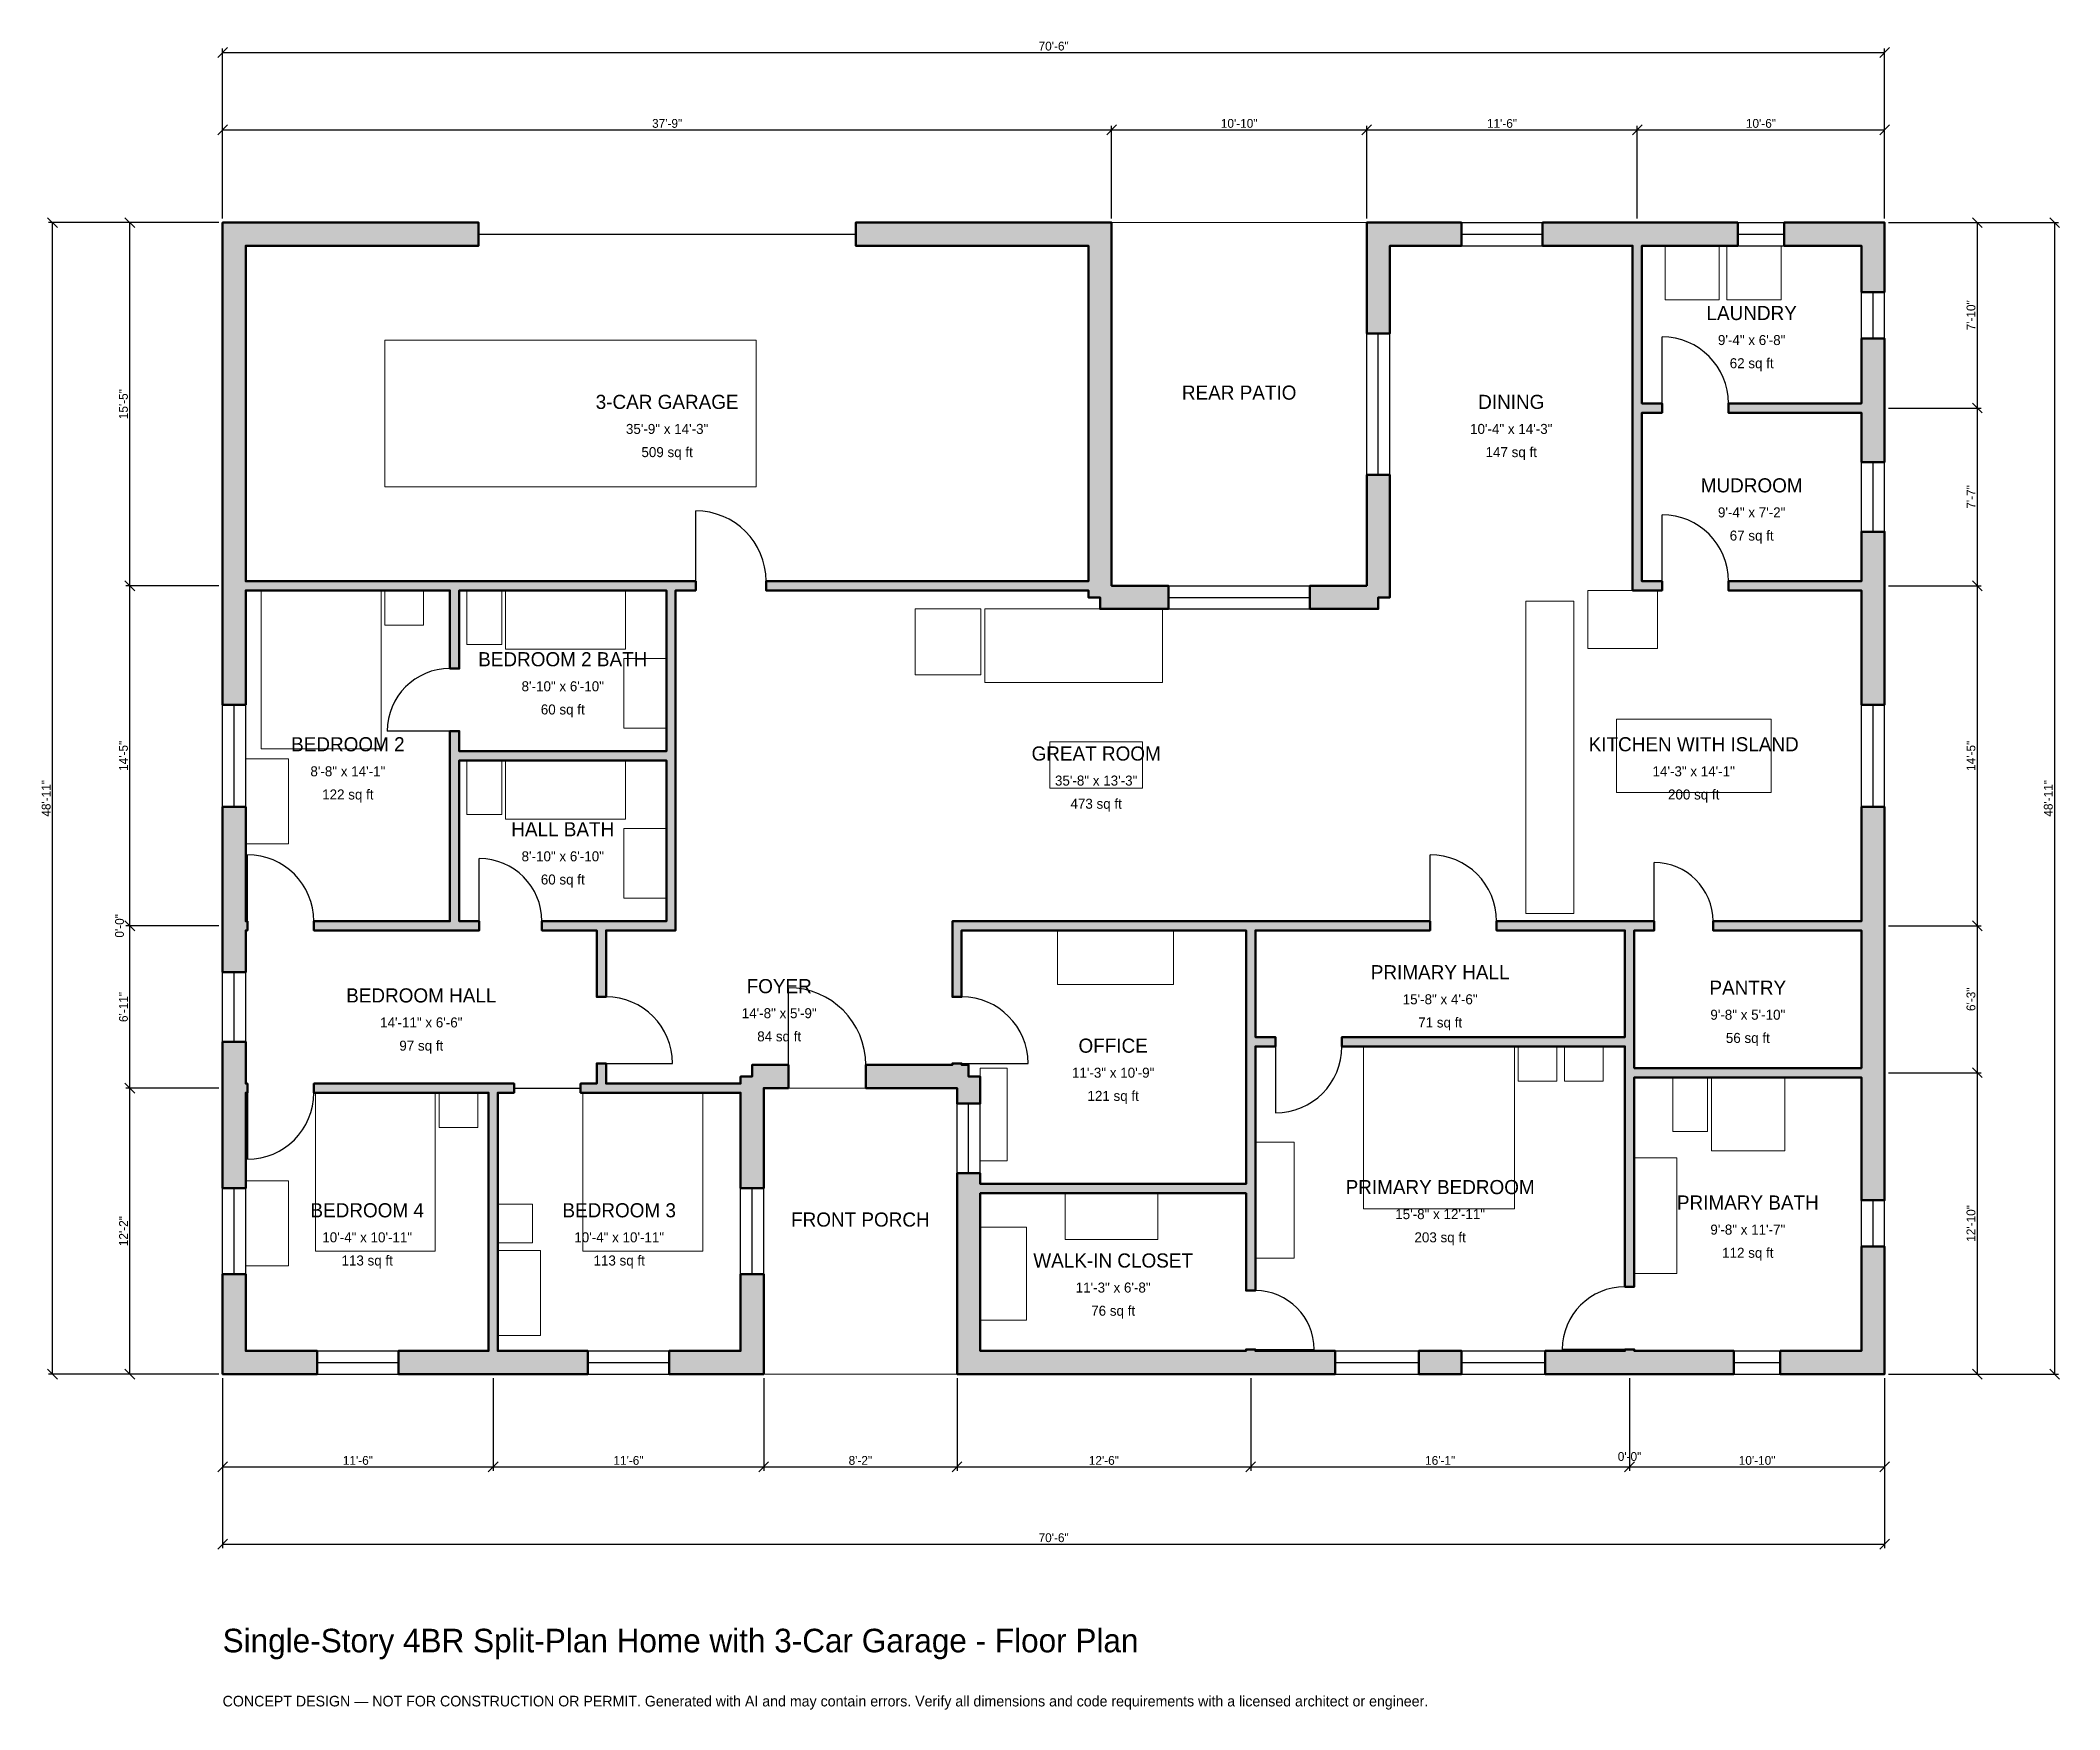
# Model space of a CAD drawing. Header units: inches. Extents: x -93 to 936, y -171 to 679.
import ezdxf
from ezdxf.enums import TextEntityAlignment as Align

# ---------------------------------------------------------------- set-up
doc = ezdxf.new("R2010")
doc.units = ezdxf.units.IN
doc.header["$MEASUREMENT"] = 0
doc.linetypes.add('DASHED', pattern=[0.6, 0.5, -0.1])
for name, color, linetype, lineweight in [('A-ANNO-DIMS', 1, 'Continuous', 13), ('A-ANNO-TEXT', 7, 'Continuous', 18), ('A-AREA-IDEN', 7, 'Continuous', 18), ('A-DOOR', 2, 'Continuous', 25), ('A-FLOR-FIXT', 9, 'Continuous', 13), ('A-FURN', 9, 'Continuous', 13), ('A-GLAZ', 4, 'Continuous', 25), ('A-SITE-PAVE', 8, 'Continuous', 13), ('A-WALL', 7, 'Continuous', 50), ('A-WALL-PATT', 8, 'Continuous', 13)]:
    doc.layers.add(name, color=color, linetype=linetype, lineweight=lineweight)
doc.dimstyles.new('PLAN', dxfattribs={"dimtxt": 4.5, "dimasz": 3, "dimexe": 2, "dimexo": 2, "dimgap": 1, "dimtad": 1, "dimdec": 0, "dimlunit": 4, "dimtsz": 2.5, "dimcen": 2.5, "dimclrd": 1, "dimclre": 1, "dimazin": 3, "dimtfac": 1, "dimtmove": 0, "dimatfit": 3})

msp = doc.modelspace()

# ---------------------------------------------------------------- hatches: boundary and pattern name
at = {"layer": 'A-WALL-PATT'}
h = msp.add_hatch(dxfattribs=at)
h.set_pattern_fill('ANSI31', color=8, scale=0.8)
h.paths.add_polyline_path([(131.8898, 0), (89.5669, 0), (89.5669, 11.811), (131.8898, 11.811), (135.4331, 11.811), (135.4331, 143.3071), (46.4567, 143.3071), (46.4567, 148.0315), (135.4331, 148.0315), (140.1575, 148.0315), (148.4252, 148.0315), (148.4252, 143.3071), (140.1575, 143.3071), (140.1575, 11.811), (143.7008, 11.811), (186.0236, 11.811), (186.0236, 0), (143.7008, 0), (140.1575, 0), (140.1575, 0), (135.4331, 0), (135.4331, 0), (131.8898, 0)])
h.paths.add_polyline_path([(11.811, 0), (11.811, 0), (0, 0), (0, 0), (0, 0), (0, 11.811), (0, 11.811), (0, 50.9843), (11.811, 50.9843), (11.811, 11.811), (48.2283, 11.811), (48.2283, 0), (11.811, 0)])
h.paths.add_polyline_path([(0, 139.7638), (0, 143.3071), (0, 143.3071), (0, 148.0315), (0, 148.0315), (0, 151.5748), (0, 169.2913), (11.811, 169.2913), (11.811, 151.5748), (11.811, 148.0315), (12.5984, 148.0315), (12.5984, 143.3071), (11.811, 143.3071), (11.811, 139.7638), (11.811, 94.685), (0, 94.685), (0, 139.7638)])
h.paths.add_polyline_path([(0, 222.4409), (0, 225.9843), (0, 225.9843), (0, 230.7087), (0, 230.7087), (0, 234.252), (0, 288.9764), (11.811, 288.9764), (11.811, 234.252), (11.811, 230.7087), (12.5984, 230.7087), (12.5984, 225.9843), (11.811, 225.9843), (11.811, 222.4409), (11.811, 204.7244), (0, 204.7244), (0, 222.4409)])
h.paths.add_polyline_path([(0, 395.6693), (0, 399.2126), (0, 399.2126), (0, 403.937), (0, 403.937), (0, 407.4803), (0, 574.8031), (0, 574.8031), (0, 586.6142), (0, 586.6142), (0, 586.6142), (11.811, 586.6142), (11.811, 586.6142), (130.315, 586.6142), (130.315, 574.8031), (11.811, 574.8031), (11.811, 407.4803), (11.811, 403.937), (115.748, 403.937), (120.4724, 403.937), (225.9843, 403.937), (230.7087, 403.937), (240.9449, 403.937), (240.9449, 399.2126), (230.7087, 399.2126), (230.7087, 317.3228), (230.7087, 312.5984), (230.7087, 230.7087), (230.7087, 225.9843), (230.7087, 225.9843), (225.9843, 225.9843), (225.9843, 225.9843), (195.2756, 225.9843), (195.2756, 192.126), (190.5512, 192.126), (190.5512, 225.9843), (162.5984, 225.9843), (162.5984, 230.7087), (190.5512, 230.7087), (195.2756, 230.7087), (225.9843, 230.7087), (225.9843, 312.5984), (120.4724, 312.5984), (120.4724, 230.7087), (130.7087, 230.7087), (130.7087, 225.9843), (120.4724, 225.9843), (120.4724, 225.9843), (115.748, 225.9843), (115.748, 225.9843), (46.4567, 225.9843), (46.4567, 230.7087), (115.748, 230.7087), (115.748, 312.5984), (115.748, 317.3228), (115.748, 327.5591), (120.4724, 327.5591), (120.4724, 317.3228), (225.9843, 317.3228), (225.9843, 399.2126), (120.4724, 399.2126), (120.4724, 359.4488), (115.748, 359.4488), (115.748, 399.2126), (11.811, 399.2126), (11.811, 395.6693), (11.811, 340.9449), (0, 340.9449), (0, 395.6693)])
h.paths.add_polyline_path([(440.9449, 586.6142), (440.9449, 586.6142), (452.7559, 586.6142), (452.7559, 586.6142), (452.7559, 586.6142), (452.7559, 574.8031), (452.7559, 574.8031), (452.7559, 403.937), (452.7559, 403.937), (452.7559, 401.5748), (455.1181, 401.5748), (455.1181, 401.5748), (481.6929, 401.5748), (481.6929, 389.7638), (446.8504, 389.7638), (446.8504, 395.6693), (440.9449, 395.6693), (440.9449, 399.2126), (276.7717, 399.2126), (276.7717, 403.937), (440.9449, 403.937), (440.9449, 574.8031), (322.4409, 574.8031), (322.4409, 586.6142), (440.9449, 586.6142)])
h.paths.add_polyline_path([(582.6772, 401.5748), (582.6772, 458.0709), (594.4882, 458.0709), (594.4882, 395.6693), (588.5827, 395.6693), (588.5827, 389.7638), (553.7402, 389.7638), (553.7402, 401.5748), (582.6772, 401.5748)])
h.paths.add_polyline_path([(582.6772, 574.8031), (582.6771, 574.8031), (582.6771, 586.6142), (582.6772, 586.6142), (582.6772, 586.6142), (594.4882, 586.6142), (594.4882, 586.6142), (630.9055, 586.6142), (630.9055, 574.8031), (594.4882, 574.8031), (594.4882, 530.1181), (582.6772, 530.1181), (582.6772, 574.8031)])
h.paths.add_polyline_path([(714.5669, 586.6142), (714.5669, 586.6142), (718.1102, 586.6142), (718.1102, 586.6142), (722.8346, 586.6142), (722.8346, 586.6142), (771.6535, 586.6142), (771.6535, 574.8031), (726.378, 574.8031), (726.378, 574.8031), (722.8346, 574.8031), (722.8346, 494.4882), (733.0709, 494.4882), (733.0709, 489.7638), (722.8346, 489.7638), (722.8346, 403.937), (733.0709, 403.937), (733.0709, 399.2126), (722.8346, 399.2126), (718.1102, 399.2126), (718.1102, 403.937), (718.1102, 489.7638), (718.1102, 494.4882), (718.1102, 574.8031), (672.2441, 574.8031), (672.2441, 586.6142), (714.5669, 586.6142)])
h.paths.add_polyline_path([(834.6457, 586.6142), (834.6457, 586.6142), (846.4567, 586.6142), (846.4567, 586.6142), (846.4567, 586.6142), (846.4567, 574.8031), (846.4567, 574.8031), (846.4567, 551.1811), (834.6457, 551.1811), (834.6457, 574.8031), (795.2756, 574.8031), (795.2756, 586.6142), (834.6457, 586.6142)])
h.paths.add_polyline_path([(846.4567, 498.0315), (846.4567, 494.4882), (846.4567, 494.4882), (846.4567, 489.7638), (846.4567, 489.7638), (846.4567, 486.2205), (846.4567, 464.5669), (834.6457, 464.5669), (834.6457, 486.2205), (834.6457, 489.7638), (766.9291, 489.7638), (766.9291, 494.4882), (834.6457, 494.4882), (834.6457, 498.0315), (834.6457, 527.5591), (846.4567, 527.5591), (846.4567, 498.0315)])
h.paths.add_polyline_path([(846.4567, 407.4803), (846.4567, 403.937), (846.4567, 403.937), (846.4567, 399.2126), (846.4567, 399.2126), (846.4567, 395.6693), (846.4567, 340.9449), (834.6457, 340.9449), (834.6457, 395.6693), (834.6457, 399.2126), (766.9291, 399.2126), (766.9291, 403.937), (834.6457, 403.937), (834.6457, 407.4803), (834.6457, 429.1339), (846.4567, 429.1339), (846.4567, 407.4803)])
h.paths.add_polyline_path([(846.4567, 234.252), (846.4567, 230.7087), (846.4567, 230.7087), (846.4567, 225.9843), (846.4567, 225.9843), (846.4567, 222.4409), (846.4567, 159.4488), (846.4567, 155.9055), (846.4567, 155.9055), (846.4567, 151.1811), (846.4567, 151.1811), (846.4567, 147.6378), (846.4567, 88.5827), (834.6457, 88.5827), (834.6457, 147.6378), (834.6457, 151.1811), (718.8976, 151.1811), (718.8976, 44.4882), (714.1732, 44.4882), (714.1732, 151.1811), (714.1732, 151.1811), (714.1732, 155.9055), (714.1732, 155.9055), (714.1732, 166.9291), (570.0787, 166.9291), (570.0787, 171.6535), (714.1732, 171.6535), (714.1732, 225.9843), (714.1732, 225.9843), (663.7795, 225.9843), (659.0551, 225.9843), (648.8189, 225.9843), (648.8189, 230.7087), (659.0551, 230.7087), (663.7795, 230.7087), (714.1732, 230.7087), (714.1732, 230.7087), (718.8976, 230.7087), (729.1339, 230.7087), (729.1339, 225.9843), (718.8976, 225.9843), (718.8976, 171.6535), (718.8976, 166.9291), (718.8976, 155.9055), (834.6457, 155.9055), (834.6457, 159.4488), (834.6457, 222.4409), (834.6457, 225.9843), (759.0551, 225.9843), (759.0551, 230.7087), (834.6457, 230.7087), (834.6457, 234.252), (834.6457, 288.9764), (846.4567, 288.9764), (846.4567, 234.252)])
h.paths.add_polyline_path([(846.4567, 11.811), (846.4567, 11.811), (846.4567, 0), (846.4567, 0), (846.4567, 0), (834.6457, 0), (834.6457, 0), (793.3071, 0), (793.3071, 11.811), (834.6457, 11.811), (834.6457, 64.9606), (846.4567, 64.9606), (846.4567, 11.811)])
h.paths.add_polyline_path([(722.4409, 0), (718.8976, 0), (718.8976, 0), (714.1732, 0), (714.1732, 0), (710.6299, 0), (673.4908, 0), (673.4908, 11.811), (710.6299, 11.811), (714.1732, 11.811), (714.1732, 12.5984), (718.8976, 12.5984), (718.8976, 11.811), (722.4409, 11.811), (769.685, 11.811), (769.685, 0), (722.4409, 0)])
h.paths.add_polyline_path([(609.1864, 0), (609.1864, 11.811), (630.9711, 11.811), (630.9711, 0), (609.1864, 0)])
h.paths.add_polyline_path([(529.5276, 0), (525.9843, 0), (525.9843, 0), (521.2598, 0), (521.2598, 0), (517.7165, 0), (385.8268, 0), (385.8268, 0), (374.0157, 0), (374.0157, 0), (374.0157, 0), (374.0157, 11.811), (374.0157, 11.811), (374.0157, 88.5827), (374.0157, 92.126), (374.0157, 92.126), (374.0157, 96.8504), (374.0157, 96.8504), (374.0157, 100.3937), (374.0157, 102.3622), (385.8268, 102.3622), (385.8268, 100.3937), (385.8268, 96.8504), (521.2598, 96.8504), (521.2598, 166.9291), (521.2598, 171.6535), (521.2598, 225.9843), (376.378, 225.9843), (376.378, 192.126), (371.6535, 192.126), (371.6535, 225.9843), (371.6535, 230.7087), (376.378, 230.7087), (521.2598, 230.7087), (525.9843, 230.7087), (614.9606, 230.7087), (614.9606, 225.9843), (525.9843, 225.9843), (525.9843, 171.6535), (536.2205, 171.6535), (536.2205, 166.9291), (525.9843, 166.9291), (525.9843, 96.8504), (525.9843, 92.126), (525.9843, 42.5197), (521.2598, 42.5197), (521.2598, 92.126), (385.8268, 92.126), (385.8268, 88.5827), (385.8268, 11.811), (517.7165, 11.811), (521.2598, 11.811), (521.2598, 12.5984), (525.9843, 12.5984), (525.9843, 11.811), (529.5276, 11.811), (566.6667, 11.811), (566.6667, 0), (529.5276, 0)])
h.paths.add_polyline_path([(374.0157, 143.3071), (374.0157, 143.3071), (374.0157, 145.6693), (371.6535, 145.6693), (371.6535, 145.6693), (327.5591, 145.6693), (327.5591, 157.4803), (371.6535, 157.4803), (371.6535, 158.2677), (376.378, 158.2677), (376.378, 157.4803), (379.9213, 157.4803), (379.9213, 151.5748), (385.8268, 151.5748), (385.8268, 137.7953), (374.0157, 137.7953), (374.0157, 143.3071)])
h.paths.add_polyline_path([(277.9528, 145.6693), (277.9528, 145.6693), (275.5906, 145.6693), (275.5906, 143.3071), (275.5906, 143.3071), (275.5906, 94.685), (263.7795, 94.685), (263.7795, 143.3071), (195.2756, 143.3071), (190.5512, 143.3071), (182.2835, 143.3071), (182.2835, 148.0315), (190.5512, 148.0315), (190.5512, 158.2677), (195.2756, 158.2677), (195.2756, 148.0315), (263.7795, 148.0315), (263.7795, 151.5748), (269.685, 151.5748), (269.685, 157.4803), (288.189, 157.4803), (288.189, 145.6693), (277.9528, 145.6693)])
h.paths.add_polyline_path([(275.5906, 11.811), (275.5906, 11.811), (275.5906, 0), (275.5906, 0), (275.5906, 0), (263.7795, 0), (263.7795, 0), (227.3622, 0), (227.3622, 11.811), (263.7795, 11.811), (263.7795, 50.9843), (275.5906, 50.9843), (275.5906, 11.811)])

# ---------------------------------------------------------------- linework, layer by layer
at = {"layer": 'A-DOOR', "linetype": 'DASHED'}
msp.add_line((130.315, 580.7087), (322.4409, 580.7087), dxfattribs=at)
at = {"layer": 'A-DOOR'}
for p, q in [((733.0709, 494.4882), (733.0709, 528.3465)), ((240.9449, 403.937), (240.9449, 439.7638)), ((733.0709, 403.937), (733.0709, 437.7953)), ((115.748, 327.5591), (83.8583, 327.5591)), ((12.5984, 230.7087), (12.5984, 264.5669)), ((130.7087, 230.7087), (130.7087, 262.5984)), ((614.9606, 230.7087), (614.9606, 264.5669)), ((729.1339, 230.7087), (729.1339, 260.6299)), ((288.189, 157.4803), (288.189, 196.8504)), ((536.2205, 166.9291), (536.2205, 133.0709)), ((195.2756, 158.2677), (229.1339, 158.2677)), ((376.378, 158.2677), (410.2362, 158.2677)), ((148.4252, 145.6693), (182.2835, 145.6693)), ((12.5984, 143.3071), (12.5984, 109.4488)), ((525.9843, 12.5984), (555.9055, 12.5984)), ((714.1732, 12.5984), (682.2835, 12.5984))]:
    msp.add_line(p, q, dxfattribs=at)
for centre, radius, start, end in [((733.0709, 494.4882), 33.8583, 0, 90), ((240.9449, 403.937), 35.8268, 0, 90), ((733.0709, 403.937), 33.8583, 0, 90), ((115.748, 327.5591), 31.8898, 90, 180), ((12.5984, 230.7087), 33.8583, 0, 90), ((130.7087, 230.7087), 31.8898, 0, 90), ((614.9606, 230.7087), 33.8583, 0, 90), ((729.1339, 230.7087), 29.9213, 0, 90), ((288.189, 157.4803), 39.3701, 0, 90), ((195.2756, 158.2677), 33.8583, 0, 90), ((376.378, 158.2677), 33.8583, 0, 90), ((536.2205, 166.9291), 33.8583, 270, 360), ((12.5984, 143.3071), 33.8583, 270, 360), ((525.9843, 12.5984), 29.9213, 0, 90), ((714.1732, 12.5984), 31.8898, 90, 180)]:
    msp.add_arc(centre, radius, start, end, dxfattribs=at)
at = {"layer": 'A-FLOR-FIXT'}
for points in [[(124.4094, 371.6535), (142.126, 371.6535), (142.126, 399.2126), (124.4094, 399.2126)], [(144.0945, 369.2913), (205.1181, 369.2913), (205.1181, 399.2126), (144.0945, 399.2126)], [(663.7795, 234.6457), (688.189, 234.6457), (688.189, 393.7008), (663.7795, 393.7008)], [(204.3307, 329.1339), (225.9843, 329.1339), (225.9843, 364.5669), (204.3307, 364.5669)], [(709.8425, 296.2598), (788.5827, 296.2598), (788.5827, 333.6614), (709.8425, 333.6614)], [(124.4094, 285.0394), (142.126, 285.0394), (142.126, 312.5984), (124.4094, 312.5984)], [(144.0945, 282.6772), (205.1181, 282.6772), (205.1181, 312.5984), (144.0945, 312.5984)], [(204.3307, 242.5197), (225.9843, 242.5197), (225.9843, 277.9528), (204.3307, 277.9528)], [(738.5827, 123.622), (756.2992, 123.622), (756.2992, 151.1811), (738.5827, 151.1811)], [(758.2677, 113.7795), (795.6693, 113.7795), (795.6693, 151.1811), (758.2677, 151.1811)], [(718.8976, 51.1811), (740.5512, 51.1811), (740.5512, 110.2362), (718.8976, 110.2362)]]:
    msp.add_lwpolyline(points, close=True, dxfattribs=at)
at = {"layer": 'A-FURN'}
for points in [[(734.6457, 547.2441), (762.2047, 547.2441), (762.2047, 574.8031), (734.6457, 574.8031)], [(766.1417, 547.2441), (793.7008, 547.2441), (793.7008, 574.8031), (766.1417, 574.8031)], [(82.6772, 451.9685), (271.6535, 451.9685), (271.6535, 526.7717), (82.6772, 526.7717)], [(19.685, 318.5039), (80.7087, 318.5039), (80.7087, 399.2126), (19.685, 399.2126)], [(82.6772, 381.4961), (102.3622, 381.4961), (102.3622, 399.2126), (82.6772, 399.2126)], [(695.2756, 369.685), (730.7087, 369.685), (730.7087, 399.2126), (695.2756, 399.2126)], [(352.7559, 356.2992), (386.2205, 356.2992), (386.2205, 389.7638), (352.7559, 389.7638)], [(388.189, 352.3622), (478.7402, 352.3622), (478.7402, 389.7638), (388.189, 389.7638)], [(421.2598, 298.4252), (468.5039, 298.4252), (468.5039, 322.0472), (421.2598, 322.0472)], [(11.811, 270.0787), (33.4646, 270.0787), (33.4646, 313.3858), (11.811, 313.3858)], [(425.1968, 198.4252), (484.252, 198.4252), (484.252, 225.9843), (425.1968, 225.9843)], [(581.1024, 84.252), (657.874, 84.252), (657.874, 166.9291), (581.1024, 166.9291)], [(659.8425, 149.2126), (679.5276, 149.2126), (679.5276, 166.9291), (659.8425, 166.9291)], [(683.4646, 149.2126), (703.1496, 149.2126), (703.1496, 166.9291), (683.4646, 166.9291)], [(385.8268, 108.6614), (399.6063, 108.6614), (399.6063, 155.9055), (385.8268, 155.9055)], [(47.2441, 62.5984), (108.2677, 62.5984), (108.2677, 143.3071), (47.2441, 143.3071)], [(110.2362, 125.5906), (129.9213, 125.5906), (129.9213, 143.3071), (110.2362, 143.3071)], [(183.4646, 62.5984), (244.4882, 62.5984), (244.4882, 143.3071), (183.4646, 143.3071)], [(525.9843, 59.0551), (545.6693, 59.0551), (545.6693, 118.1102), (525.9843, 118.1102)], [(11.811, 55.1181), (33.4646, 55.1181), (33.4646, 98.4252), (11.811, 98.4252)], [(140.1575, 66.9291), (157.874, 66.9291), (157.874, 86.6142), (140.1575, 86.6142)], [(429.1339, 68.5039), (476.378, 68.5039), (476.378, 92.126), (429.1339, 92.126)], [(385.8268, 27.5591), (409.4488, 27.5591), (409.4488, 74.8031), (385.8268, 74.8031)], [(140.1575, 19.685), (161.811, 19.685), (161.811, 62.9921), (140.1575, 62.9921)]]:
    msp.add_lwpolyline(points, close=True, dxfattribs=at)
at = {"layer": 'A-GLAZ'}
for p, q in [((630.9055, 586.6142), (672.2441, 586.6142)), ((771.6535, 586.6142), (795.2756, 586.6142)), ((630.9055, 580.7087), (672.2441, 580.7087)), ((771.6535, 580.7087), (795.2756, 580.7087)), ((630.9055, 574.8031), (672.2441, 574.8031)), ((771.6535, 574.8031), (795.2756, 574.8031)), ((834.6457, 527.5591), (834.6457, 551.1811)), ((840.5512, 527.5591), (840.5512, 551.1811)), ((846.4567, 527.5591), (846.4567, 551.1811)), ((582.6772, 458.0709), (582.6772, 530.1181)), ((588.5827, 458.0709), (588.5827, 530.1181)), ((594.4882, 458.0709), (594.4882, 530.1181)), ((834.6457, 429.1339), (834.6457, 464.5669)), ((840.5512, 429.1339), (840.5512, 464.5669)), ((846.4567, 429.1339), (846.4567, 464.5669)), ((481.6929, 401.5748), (553.7402, 401.5748)), ((481.6929, 395.6693), (553.7402, 395.6693)), ((481.6929, 389.7638), (553.7402, 389.7638)), ((0, 288.9764), (0, 340.9449)), ((5.9055, 288.9764), (5.9055, 340.9449)), ((11.811, 288.9764), (11.811, 340.9449)), ((834.6457, 288.9764), (834.6457, 340.9449)), ((840.5512, 288.9764), (840.5512, 340.9449)), ((846.4567, 288.9764), (846.4567, 340.9449)), ((0, 169.2913), (0, 204.7244)), ((5.9055, 169.2913), (5.9055, 204.7244)), ((11.811, 169.2913), (11.811, 204.7244)), ((374.0157, 102.3622), (374.0157, 137.7953)), ((379.9213, 102.3622), (379.9213, 137.7953)), ((385.8268, 102.3622), (385.8268, 137.7953)), ((0, 50.9843), (0, 94.685)), ((5.9055, 50.9843), (5.9055, 94.685)), ((11.811, 50.9843), (11.811, 94.685)), ((263.7795, 50.9843), (263.7795, 94.685)), ((269.685, 50.9843), (269.685, 94.685)), ((275.5906, 50.9843), (275.5906, 94.685)), ((834.6457, 64.9606), (834.6457, 88.5827)), ((840.5512, 64.9606), (840.5512, 88.5827)), ((846.4567, 64.9606), (846.4567, 88.5827)), ((48.2283, 11.811), (89.5669, 11.811)), ((186.0236, 11.811), (227.3622, 11.811)), ((566.6667, 11.811), (609.1864, 11.811)), ((630.9711, 11.811), (673.4908, 11.811)), ((769.685, 11.811), (793.3071, 11.811)), ((48.2283, 5.9055), (89.5669, 5.9055)), ((48.2283, 0), (89.5669, 0)), ((186.0236, 5.9055), (227.3622, 5.9055)), ((186.0236, 0), (227.3622, 0)), ((566.6667, 5.9055), (609.1864, 5.9055)), ((566.6667, 0), (609.1864, 0)), ((630.9711, 5.9055), (673.4908, 5.9055)), ((630.9711, 0), (673.4908, 0)), ((769.685, 5.9055), (793.3071, 5.9055)), ((769.685, 0), (793.3071, 0))]:
    msp.add_line(p, q, dxfattribs=at)
at = {"layer": 'A-SITE-PAVE', "linetype": 'DASHED'}
for points in [[(452.7559, 401.5748), (582.6772, 401.5748), (582.6772, 586.6142), (452.7559, 586.6142)], [(275.5906, 0), (374.0157, 0), (374.0157, 145.6693), (275.5906, 145.6693)]]:
    msp.add_lwpolyline(points, close=True, dxfattribs=at)
at = {"layer": 'A-WALL'}
for points in [[(0, 395.6693), (0, 399.2126), (0, 399.2126), (0, 403.937), (0, 403.937), (0, 407.4803), (0, 574.8031), (0, 574.8031), (0, 586.6142), (0, 586.6142), (0, 586.6142), (11.811, 586.6142), (11.811, 586.6142), (130.315, 586.6142), (130.315, 574.8031), (11.811, 574.8031), (11.811, 407.4803), (11.811, 403.937), (115.748, 403.937), (120.4724, 403.937), (225.9843, 403.937), (230.7087, 403.937), (240.9449, 403.937), (240.9449, 399.2126), (230.7087, 399.2126), (230.7087, 317.3228), (230.7087, 312.5984), (230.7087, 230.7087), (230.7087, 225.9843), (230.7087, 225.9843), (225.9843, 225.9843), (225.9843, 225.9843), (195.2756, 225.9843), (195.2756, 192.126), (190.5512, 192.126), (190.5512, 225.9843), (162.5984, 225.9843), (162.5984, 230.7087), (190.5512, 230.7087), (195.2756, 230.7087), (225.9843, 230.7087), (225.9843, 312.5984), (120.4724, 312.5984), (120.4724, 230.7087), (130.7087, 230.7087), (130.7087, 225.9843), (120.4724, 225.9843), (120.4724, 225.9843), (115.748, 225.9843), (115.748, 225.9843), (46.4567, 225.9843), (46.4567, 230.7087), (115.748, 230.7087), (115.748, 312.5984), (115.748, 317.3228), (115.748, 327.5591), (120.4724, 327.5591), (120.4724, 317.3228), (225.9843, 317.3228), (225.9843, 399.2126), (120.4724, 399.2126), (120.4724, 359.4488), (115.748, 359.4488), (115.748, 399.2126), (11.811, 399.2126), (11.811, 395.6693), (11.811, 340.9449), (0, 340.9449), (0, 395.6693)], [(440.9449, 586.6142), (440.9449, 586.6142), (452.7559, 586.6142), (452.7559, 586.6142), (452.7559, 586.6142), (452.7559, 574.8031), (452.7559, 574.8031), (452.7559, 403.937), (452.7559, 403.937), (452.7559, 401.5748), (455.1181, 401.5748), (455.1181, 401.5748), (481.6929, 401.5748), (481.6929, 389.7638), (446.8504, 389.7638), (446.8504, 395.6693), (440.9449, 395.6693), (440.9449, 399.2126), (276.7717, 399.2126), (276.7717, 403.937), (440.9449, 403.937), (440.9449, 574.8031), (322.4409, 574.8031), (322.4409, 586.6142), (440.9449, 586.6142)], [(582.6772, 574.8031), (582.6771, 574.8031), (582.6771, 586.6142), (582.6772, 586.6142), (582.6772, 586.6142), (594.4882, 586.6142), (594.4882, 586.6142), (630.9055, 586.6142), (630.9055, 574.8031), (594.4882, 574.8031), (594.4882, 530.1181), (582.6772, 530.1181), (582.6772, 574.8031)], [(714.5669, 586.6142), (714.5669, 586.6142), (718.1102, 586.6142), (718.1102, 586.6142), (722.8346, 586.6142), (722.8346, 586.6142), (771.6535, 586.6142), (771.6535, 574.8031), (726.378, 574.8031), (726.378, 574.8031), (722.8346, 574.8031), (722.8346, 494.4882), (733.0709, 494.4882), (733.0709, 489.7638), (722.8346, 489.7638), (722.8346, 403.937), (733.0709, 403.937), (733.0709, 399.2126), (722.8346, 399.2126), (718.1102, 399.2126), (718.1102, 403.937), (718.1102, 489.7638), (718.1102, 494.4882), (718.1102, 574.8031), (672.2441, 574.8031), (672.2441, 586.6142), (714.5669, 586.6142)], [(834.6457, 586.6142), (834.6457, 586.6142), (846.4567, 586.6142), (846.4567, 586.6142), (846.4567, 586.6142), (846.4567, 574.8031), (846.4567, 574.8031), (846.4567, 551.1811), (834.6457, 551.1811), (834.6457, 574.8031), (795.2756, 574.8031), (795.2756, 586.6142), (834.6457, 586.6142)], [(846.4567, 498.0315), (846.4567, 494.4882), (846.4567, 494.4882), (846.4567, 489.7638), (846.4567, 489.7638), (846.4567, 486.2205), (846.4567, 464.5669), (834.6457, 464.5669), (834.6457, 486.2205), (834.6457, 489.7638), (766.9291, 489.7638), (766.9291, 494.4882), (834.6457, 494.4882), (834.6457, 498.0315), (834.6457, 527.5591), (846.4567, 527.5591), (846.4567, 498.0315)], [(582.6772, 401.5748), (582.6772, 458.0709), (594.4882, 458.0709), (594.4882, 395.6693), (588.5827, 395.6693), (588.5827, 389.7638), (553.7402, 389.7638), (553.7402, 401.5748), (582.6772, 401.5748)], [(846.4567, 407.4803), (846.4567, 403.937), (846.4567, 403.937), (846.4567, 399.2126), (846.4567, 399.2126), (846.4567, 395.6693), (846.4567, 340.9449), (834.6457, 340.9449), (834.6457, 395.6693), (834.6457, 399.2126), (766.9291, 399.2126), (766.9291, 403.937), (834.6457, 403.937), (834.6457, 407.4803), (834.6457, 429.1339), (846.4567, 429.1339), (846.4567, 407.4803)], [(0, 222.4409), (0, 225.9843), (0, 225.9843), (0, 230.7087), (0, 230.7087), (0, 234.252), (0, 288.9764), (11.811, 288.9764), (11.811, 234.252), (11.811, 230.7087), (12.5984, 230.7087), (12.5984, 225.9843), (11.811, 225.9843), (11.811, 222.4409), (11.811, 204.7244), (0, 204.7244), (0, 222.4409)], [(846.4567, 234.252), (846.4567, 230.7087), (846.4567, 230.7087), (846.4567, 225.9843), (846.4567, 225.9843), (846.4567, 222.4409), (846.4567, 159.4488), (846.4567, 155.9055), (846.4567, 155.9055), (846.4567, 151.1811), (846.4567, 151.1811), (846.4567, 147.6378), (846.4567, 88.5827), (834.6457, 88.5827), (834.6457, 147.6378), (834.6457, 151.1811), (718.8976, 151.1811), (718.8976, 44.4882), (714.1732, 44.4882), (714.1732, 151.1811), (714.1732, 151.1811), (714.1732, 155.9055), (714.1732, 155.9055), (714.1732, 166.9291), (570.0787, 166.9291), (570.0787, 171.6535), (714.1732, 171.6535), (714.1732, 225.9843), (714.1732, 225.9843), (663.7795, 225.9843), (659.0551, 225.9843), (648.8189, 225.9843), (648.8189, 230.7087), (659.0551, 230.7087), (663.7795, 230.7087), (714.1732, 230.7087), (714.1732, 230.7087), (718.8976, 230.7087), (729.1339, 230.7087), (729.1339, 225.9843), (718.8976, 225.9843), (718.8976, 171.6535), (718.8976, 166.9291), (718.8976, 155.9055), (834.6457, 155.9055), (834.6457, 159.4488), (834.6457, 222.4409), (834.6457, 225.9843), (759.0551, 225.9843), (759.0551, 230.7087), (834.6457, 230.7087), (834.6457, 234.252), (834.6457, 288.9764), (846.4567, 288.9764), (846.4567, 234.252)], [(529.5276, 0), (525.9843, 0), (525.9843, 0), (521.2598, 0), (521.2598, 0), (517.7165, 0), (385.8268, 0), (385.8268, 0), (374.0157, 0), (374.0157, 0), (374.0157, 0), (374.0157, 11.811), (374.0157, 11.811), (374.0157, 88.5827), (374.0157, 92.126), (374.0157, 92.126), (374.0157, 96.8504), (374.0157, 96.8504), (374.0157, 100.3937), (374.0157, 102.3622), (385.8268, 102.3622), (385.8268, 100.3937), (385.8268, 96.8504), (521.2598, 96.8504), (521.2598, 166.9291), (521.2598, 171.6535), (521.2598, 225.9843), (376.378, 225.9843), (376.378, 192.126), (371.6535, 192.126), (371.6535, 225.9843), (371.6535, 230.7087), (376.378, 230.7087), (521.2598, 230.7087), (525.9843, 230.7087), (614.9606, 230.7087), (614.9606, 225.9843), (525.9843, 225.9843), (525.9843, 171.6535), (536.2205, 171.6535), (536.2205, 166.9291), (525.9843, 166.9291), (525.9843, 96.8504), (525.9843, 92.126), (525.9843, 42.5197), (521.2598, 42.5197), (521.2598, 92.126), (385.8268, 92.126), (385.8268, 88.5827), (385.8268, 11.811), (517.7165, 11.811), (521.2598, 11.811), (521.2598, 12.5984), (525.9843, 12.5984), (525.9843, 11.811), (529.5276, 11.811), (566.6667, 11.811), (566.6667, 0), (529.5276, 0)], [(0, 139.7638), (0, 143.3071), (0, 143.3071), (0, 148.0315), (0, 148.0315), (0, 151.5748), (0, 169.2913), (11.811, 169.2913), (11.811, 151.5748), (11.811, 148.0315), (12.5984, 148.0315), (12.5984, 143.3071), (11.811, 143.3071), (11.811, 139.7638), (11.811, 94.685), (0, 94.685), (0, 139.7638)], [(277.9528, 145.6693), (277.9528, 145.6693), (275.5906, 145.6693), (275.5906, 143.3071), (275.5906, 143.3071), (275.5906, 94.685), (263.7795, 94.685), (263.7795, 143.3071), (195.2756, 143.3071), (190.5512, 143.3071), (182.2835, 143.3071), (182.2835, 148.0315), (190.5512, 148.0315), (190.5512, 158.2677), (195.2756, 158.2677), (195.2756, 148.0315), (263.7795, 148.0315), (263.7795, 151.5748), (269.685, 151.5748), (269.685, 157.4803), (288.189, 157.4803), (288.189, 145.6693), (277.9528, 145.6693)], [(374.0157, 143.3071), (374.0157, 143.3071), (374.0157, 145.6693), (371.6535, 145.6693), (371.6535, 145.6693), (327.5591, 145.6693), (327.5591, 157.4803), (371.6535, 157.4803), (371.6535, 158.2677), (376.378, 158.2677), (376.378, 157.4803), (379.9213, 157.4803), (379.9213, 151.5748), (385.8268, 151.5748), (385.8268, 137.7953), (374.0157, 137.7953), (374.0157, 143.3071)], [(131.8898, 0), (89.5669, 0), (89.5669, 11.811), (131.8898, 11.811), (135.4331, 11.811), (135.4331, 143.3071), (46.4567, 143.3071), (46.4567, 148.0315), (135.4331, 148.0315), (140.1575, 148.0315), (148.4252, 148.0315), (148.4252, 143.3071), (140.1575, 143.3071), (140.1575, 11.811), (143.7008, 11.811), (186.0236, 11.811), (186.0236, 0), (143.7008, 0), (140.1575, 0), (140.1575, 0), (135.4331, 0), (135.4331, 0), (131.8898, 0)], [(846.4567, 11.811), (846.4567, 11.811), (846.4567, 0), (846.4567, 0), (846.4567, 0), (834.6457, 0), (834.6457, 0), (793.3071, 0), (793.3071, 11.811), (834.6457, 11.811), (834.6457, 64.9606), (846.4567, 64.9606), (846.4567, 11.811)], [(11.811, 0), (11.811, 0), (0, 0), (0, 0), (0, 0), (0, 11.811), (0, 11.811), (0, 50.9843), (11.811, 50.9843), (11.811, 11.811), (48.2283, 11.811), (48.2283, 0), (11.811, 0)], [(275.5906, 11.811), (275.5906, 11.811), (275.5906, 0), (275.5906, 0), (275.5906, 0), (263.7795, 0), (263.7795, 0), (227.3622, 0), (227.3622, 11.811), (263.7795, 11.811), (263.7795, 50.9843), (275.5906, 50.9843), (275.5906, 11.811)], [(609.1864, 0), (609.1864, 11.811), (630.9711, 11.811), (630.9711, 0), (609.1864, 0)], [(722.4409, 0), (718.8976, 0), (718.8976, 0), (714.1732, 0), (714.1732, 0), (710.6299, 0), (673.4908, 0), (673.4908, 11.811), (710.6299, 11.811), (714.1732, 11.811), (714.1732, 12.5984), (718.8976, 12.5984), (718.8976, 11.811), (722.4409, 11.811), (769.685, 11.811), (769.685, 0), (722.4409, 0)]]:
    msp.add_lwpolyline(points, close=True, dxfattribs=at)

# ---------------------------------------------------------------- texts
at = {"layer": 'A-ANNO-TEXT'}
for s, height, p in [('Single-Story 4BR Split-Plan Home with 3-Car Garage - Floor Plan', 12, (0, -141.7323)), ('CONCEPT DESIGN — NOT FOR CONSTRUCTION OR PERMIT. Generated with AI and may contain errors. Verify all dimensions and code requirements with a licensed architect or engineer.', 5.4, (0, -169.2913))]:
    msp.add_text(s, height=height, dxfattribs=at).set_placement(p)
at = {"layer": 'A-AREA-IDEN'}
for s, height, p in [('LAUNDRY', 7.2, (778.7402, 540.5512)), ('9\'-4" x 6\'-8"', 5.1, (778.7402, 526.7717)), ('62 sq ft', 5.1, (778.7402, 514.9606)), ('3-CAR GARAGE', 7.2, (226.378, 495.2756)), ('REAR PATIO', 7.2, (517.7165, 500)), ('DINING', 7.2, (656.2992, 495.2756)), ('35\'-9" x 14\'-3"', 5.1, (226.378, 481.4961)), ('10\'-4" x 14\'-3"', 5.1, (656.2992, 481.4961)), ('509 sq ft', 5.1, (226.378, 469.685)), ('147 sq ft', 5.1, (656.2992, 469.685)), ('MUDROOM', 7.2, (778.7402, 452.7559)), ('9\'-4" x 7\'-2"', 5.1, (778.7402, 438.9764)), ('67 sq ft', 5.1, (778.7402, 427.1654)), ('BEDROOM 2 BATH', 7.2, (173.2283, 364.1732)), ('8\'-10" x 6\'-10"', 5.1, (173.2283, 350.3937)), ('60 sq ft', 5.1, (173.2283, 338.5827)), ('BEDROOM 2', 7.2, (63.7795, 320.8661)), ('GREAT ROOM', 7.2, (444.8819, 316.1417)), ('KITCHEN WITH ISLAND', 7.2, (749.2126, 320.8661)), ('8\'-8" x 14\'-1"', 5.1, (63.7795, 307.0866)), ('14\'-3" x 14\'-1"', 5.1, (749.2126, 307.0866)), ('35\'-8" x 13\'-3"', 5.1, (444.8819, 302.3622)), ('122 sq ft', 5.1, (63.7795, 295.2756)), ('473 sq ft', 5.1, (444.8819, 290.5512)), ('200 sq ft', 5.1, (749.2126, 295.2756)), ('HALL BATH', 7.2, (173.2283, 277.5591)), ('8\'-10" x 6\'-10"', 5.1, (173.2283, 263.7795)), ('60 sq ft', 5.1, (173.2283, 251.9685)), ('PRIMARY HALL', 7.2, (620.0787, 204.7244)), ('BEDROOM HALL', 7.2, (101.1811, 192.9134)), ('FOYER', 7.2, (283.4646, 197.6378)), ('PANTRY', 7.2, (776.7717, 196.8504)), ('14\'-8" x 5\'-9"', 5.1, (283.4646, 183.8583)), ('15\'-8" x 4\'-6"', 5.1, (620.0787, 190.9449)), ('9\'-8" x 5\'-10"', 5.1, (776.7717, 183.0709)), ('14\'-11" x 6\'-6"', 5.1, (101.1811, 179.1339)), ('84 sq ft', 5.1, (283.4646, 172.0472)), ('71 sq ft', 5.1, (620.0787, 179.1339)), ('97 sq ft', 5.1, (101.1811, 167.3228)), ('OFFICE', 7.2, (453.5433, 167.3228)), ('56 sq ft', 5.1, (776.7717, 171.2598)), ('11\'-3" x 10\'-9"', 5.1, (453.5433, 153.5433)), ('121 sq ft', 5.1, (453.5433, 141.7323)), ('PRIMARY BEDROOM', 7.2, (620.0787, 95.2756)), ('BEDROOM 4', 7.2, (73.622, 83.4646)), ('BEDROOM 3', 7.2, (201.9685, 83.4646)), ('FRONT PORCH', 7.2, (324.8031, 78.7402)), ('15\'-8" x 12\'-11"', 5.1, (620.0787, 81.4961)), ('PRIMARY BATH', 7.2, (776.7717, 87.4016)), ('10\'-4" x 10\'-11"', 5.1, (73.622, 69.685)), ('10\'-4" x 10\'-11"', 5.1, (201.9685, 69.685)), ('203 sq ft', 5.1, (620.0787, 69.685)), ('9\'-8" x 11\'-7"', 5.1, (776.7717, 73.622)), ('112 sq ft', 5.1, (776.7717, 61.811)), ('113 sq ft', 5.1, (73.622, 57.874)), ('113 sq ft', 5.1, (201.9685, 57.874)), ('WALK-IN CLOSET', 7.2, (453.5433, 57.874)), ('11\'-3" x 6\'-8"', 5.1, (453.5433, 44.0945)), ('76 sq ft', 5.1, (453.5433, 32.2835))]:
    msp.add_text(s, height=height, dxfattribs=at).set_placement(p, align=Align.MIDDLE_CENTER)

# ---------------------------------------------------------------- dimensions: what is measured, and where the dimension line sits
at = {"layer": 'A-ANNO-DIMS'}
for base, p1, p2, text in [((0, 673.2283), (0, 586.6142), (846.4567, 586.6142), '70\'-6"'), ((0, 633.8583), (0, 586.6142), (452.7559, 586.6142), '37\'-9"'), ((452.7559, 633.8583), (452.7559, 586.6142), (582.6772, 586.6142), '10\'-10"'), ((582.6772, 633.8583), (582.6772, 586.6142), (720.4724, 586.6142), '11\'-6"'), ((720.4724, 633.8583), (720.4724, 586.6142), (846.4567, 586.6142), '10\'-6"'), ((0, -47.2441), (0, 0), (137.7953, 0), '11\'-6"'), ((0, -86.6142), (0, 0), (846.4567, 0), '70\'-6"'), ((137.7953, -47.2441), (137.7953, 0), (275.5906, 0), '11\'-6"'), ((275.5906, -47.2441), (275.5906, 0), (374.0157, 0), '8\'-2"'), ((374.0157, -47.2441), (374.0157, 0), (523.622, 0), '12\'-6"'), ((523.622, -47.2441), (523.622, 0), (716.5354, 0), '16\'-1"'), ((716.5354, -47.2441), (716.5354, 0), (716.5354, 0), '0\'-0"'), ((716.5354, -47.2441), (716.5354, 0), (846.4567, 0), '10\'-10"')]:
    msp.add_linear_dim(base=base, p1=p1, p2=p2, text=text, dimstyle='PLAN', dxfattribs=at).render()
for base, p1, p2, text in [((-86.6142, 0), (0, 0), (0, 586.6142), '48\'-11"'), ((-47.2441, 401.5748), (0, 401.5748), (0, 586.6142), '15\'-5"'), ((893.7008, 492.126), (846.4567, 492.126), (846.4567, 586.6142), '7\'-10"'), ((933.0709, 0), (846.4567, 0), (846.4567, 586.6142), '48\'-11"'), ((893.7008, 401.5748), (846.4567, 401.5748), (846.4567, 492.126), '7\'-7"'), ((-47.2441, 228.3465), (0, 228.3465), (0, 401.5748), '14\'-5"'), ((893.7008, 228.3465), (846.4567, 228.3465), (846.4567, 401.5748), '14\'-5"'), ((-47.2441, 228.3465), (0, 228.3465), (0, 228.3465), '0\'-0"'), ((-47.2441, 145.6693), (0, 145.6693), (0, 228.3465), '6\'-11"'), ((893.7008, 153.5433), (846.4567, 153.5433), (846.4567, 228.3465), '6\'-3"'), ((893.7008, 0), (846.4567, 0), (846.4567, 153.5433), '12\'-10"'), ((-47.2441, 0), (0, 0), (0, 145.6693), '12\'-2"')]:
    msp.add_linear_dim(base=base, p1=p1, p2=p2, angle=90, text=text, dimstyle='PLAN', dxfattribs=at).render()

doc.saveas('drawing.dxf')
